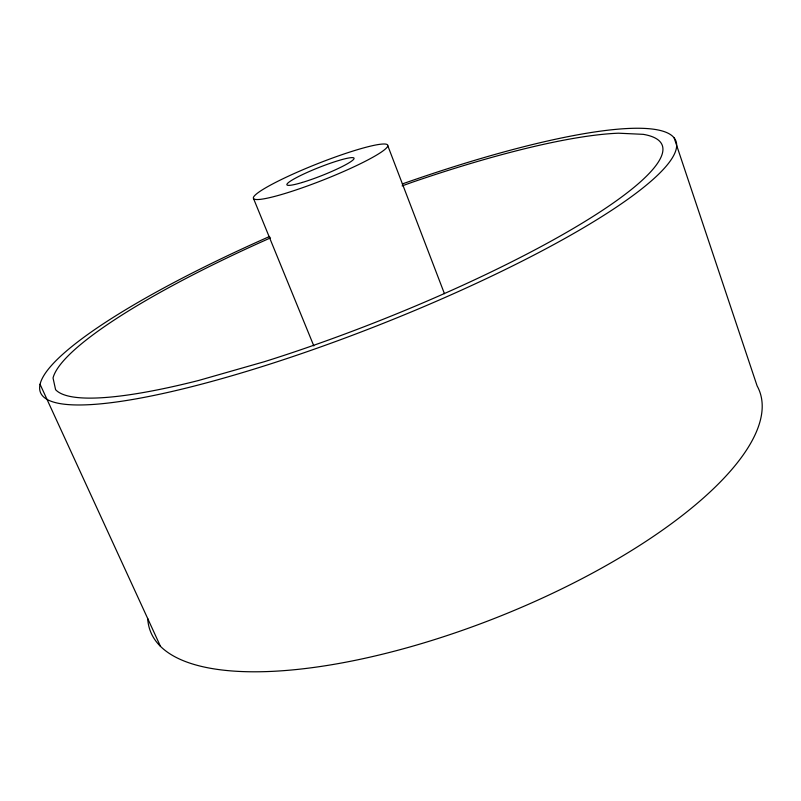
<?xml version="1.0" encoding="UTF-8"?>
<svg xmlns="http://www.w3.org/2000/svg" width="801" height="801" viewBox="0 0 801 801"><rect width="100%" height="100%" fill="white"/><g stroke="black" fill="none" stroke-linecap="round" stroke-linejoin="round"><path stroke-width="1.2" d="M402.112 185.902L412.515 182.157A327.409 59.274 -21.6 0 1 618.462 133.196L643.213 134.338A327.409 59.274 -21.6 0 1 578.923 225.131A327.409 59.274 -21.6 0 1 264.39 361.692L198.658 380.465A327.409 59.274 -21.6 0 1 55.589 389.676L53.036 377.992A327.409 59.274 -21.6 0 1 270.538 237.867M40.05 384.25L160.49 646.367M253.567 198.638L313.822 345.912M387.814 145.782A72.24 8.611 -21.6 0 1 285.787 193.241A72.24 8.611 -21.6 0 1 288.15 176.3A72.24 8.611 -21.6 0 1 387.814 145.782L444.445 293.687M674.152 137.892L757.115 385.912A327.379 114.383 -21.6 0 1 486.197 621.626A327.379 114.383 -21.6 0 1 147.704 618.482M402.322 183.93A341.717 61.987 -21.6 0 1 634.162 194.653A341.717 61.987 -21.6 0 1 107.444 403.133A341.717 61.987 -21.6 0 1 269.657 236.445M302.418 182.418A36.085 4.295 -21.6 0 0 354.032 158.628A36.085 4.295 -21.6 0 0 304.971 173.437A36.085 4.295 -21.6 0 0 302.418 182.418"/></g></svg>
